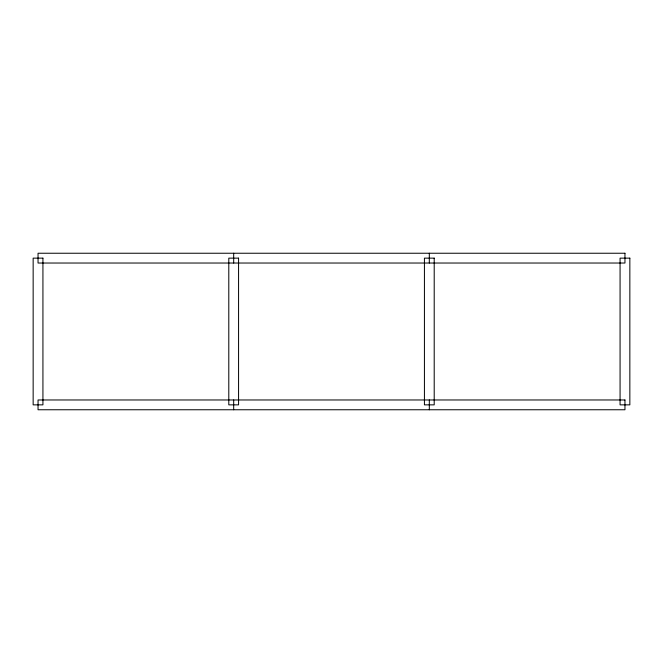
<?xml version="1.0" encoding="UTF-8"?>
<svg xmlns="http://www.w3.org/2000/svg" width="663" height="663" viewBox="0 0 663 663"><rect width="100%" height="100%" fill="white"/><g stroke="black" fill="none" stroke-linecap="round" stroke-linejoin="round"><path stroke-width="0.99" d="M429.317 253.241L429.317 263.029M429.317 399.971L429.317 409.759M233.683 253.241L233.683 263.029M233.683 399.971L233.683 409.759M624.96 253.241L38.04 253.241L38.04 263.029L624.96 263.029L624.96 253.241M42.929 258.139L33.15 258.139L33.15 404.861L42.929 404.861L42.929 258.139M238.572 258.139L228.793 258.139L228.793 404.861L238.572 404.861L238.572 258.139M434.207 258.139L424.428 258.139L424.428 404.861L434.207 404.861L434.207 258.139M629.85 258.139L620.071 258.139L620.071 404.861L629.85 404.861L629.85 258.139M624.96 399.971L38.04 399.971L38.04 409.759L624.96 409.759L624.96 399.971"/></g></svg>
